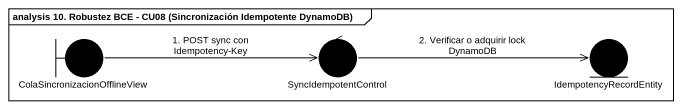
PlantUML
@startuml
mainframe analysis 10. Robustez BCE - CU08 (Sincronización Idempotente DynamoDB)
boundary "ColaSincronizacionOfflineView" as ColaSincronizacionOfflineVie #000000
control SyncIdempotentControl #000000
entity IdempotencyRecordEntity #000000
ColaSincronizacionOfflineVie -right-> SyncIdempotentControl : 1. POST sync con Idempotency-Key
SyncIdempotentControl -right-> IdempotencyRecordEntity : 2. Verificar o adquirir lock DynamoDB
@enduml
